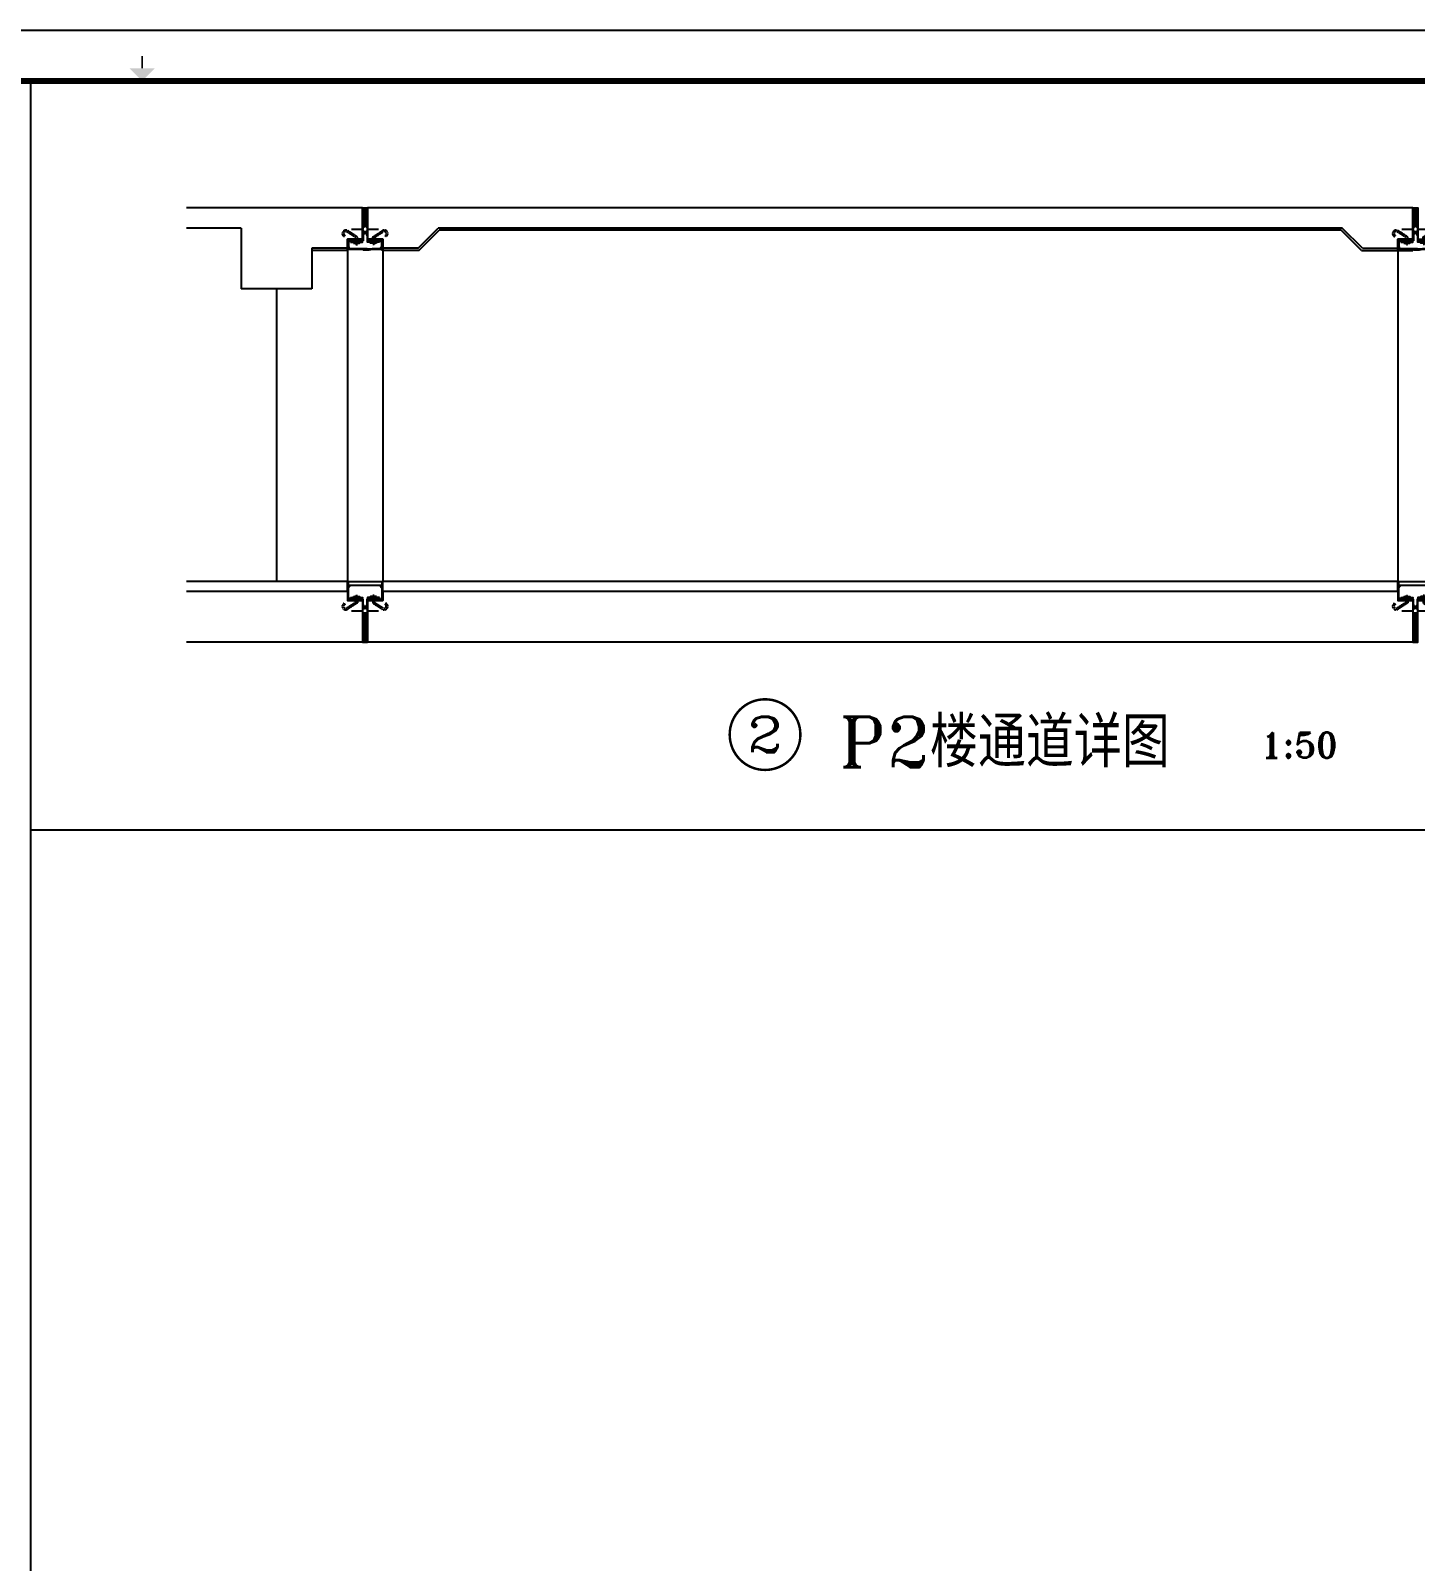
# Model space of a CAD drawing. Extents: x -1348811 to 123514, y -640545 to 749356.
# Drawn here: x -747933 to -734222, y 190025 to 205187 of the extents above; entities that cross this region are included whole.
import ezdxf
from ezdxf.enums import TextEntityAlignment as Align

# ---------------------------------------------------------------- set-up
doc = ezdxf.new("R2010")
doc.units = 0
doc.header["$LTSCALE"] = 10
doc.header["$MEASUREMENT"] = 0
doc.linetypes.add('DASH', pattern=[0.35, 0.25, -0.1])
doc.layers.get('0').update_dxf_attribs({"linetype": 'CONTINUOUS'})
for name, color, linetype in [('PUB_HATCH', 9, 'CONTINUOUS'), ('STAIR', 9, 'CONTINUOUS'), ('STAIRS', 9, 'CONTINUOUS'), ('TK', 7, 'CONTINUOUS'), ('wall', 8, 'CONTINUOUS'), ('图框', 7, 'CONTINUOUS')]:
    doc.layers.add(name, color=color, linetype=linetype)
doc.styles.add('COMP', font='complex', dxfattribs={"bigfont": 'hztxt'})
doc.styles.add('TKZ1', font='tjromant.shx', dxfattribs={"width": 0.7, "bigfont": 'tjhts.shx'})

# ---------------------------------------------------------------- blocks, each defined once
blk = doc.blocks.new('TJAD_TK_A1')
at = {"layer": '图框'}
blk.add_line((1341.38, 950.45), (500.38, 950.45), dxfattribs=at)
at = {"layer": '图框', "const_width": 0.3}
blk.add_lwpolyline([(920.88, 942.95), (920.88, 945.45)], dxfattribs=at)
at = {"layer": '图框', "const_width": 1.2}
blk.add_lwpolyline([(1331.38, 940.45), (525.38, 940.45), (525.38, 366.45), (1331.38, 366.45)], close=True, dxfattribs=at)
at = {"layer": '图框'}
blk.add_solid([(918.38, 942.95), (923.38, 942.95), (920.88, 940.45)], dxfattribs=at)
blk = doc.blocks.new('TJAD_图框_A1')
at = {"layer": '图框'}
blk.add_blockref('TJAD_TK_A1', (0, 0), dxfattribs=at)
blk = doc.blocks.new('011')
at = {"layer": 'STAIRS'}
for p, q in [((-227, 4), (-227, -4)), ((-187, 4), (-187, -4)), ((-81, 4), (-81, -4)), ((-40, 4), (-40, -4))]:
    blk.add_line(p, q, dxfattribs=at)
for points in [[(-268, 0), (-159, 0)], [(-109, 0), (0, 0)]]:
    blk.add_lwpolyline(points, dxfattribs=at)
blk.add_circle((-134, 0), 25, dxfattribs=at)
blk = doc.blocks.new('012')
at = {"layer": 'STAIRS'}
for points in [[(20, 0), (0, 0), (0, -20)], [(15, -5), (5, -5), (5, -15)]]:
    blk.add_lwpolyline(points, dxfattribs=at)
for centre in [(0, -15), (15, 0)]:
    blk.add_arc(centre, 5, 270, 0, dxfattribs=at)
blk = doc.blocks.new('003')
at = {"layer": 'PUB_HATCH'}
h = blk.add_hatch(dxfattribs=at)
h.set_pattern_fill('ANSI37', color=256, scale=100, style=0)
h.set_pattern_definition([(45, (987273.445, 75543.36), (-8.83883476, 8.83883476), []), (135, (987273.445, 75543.36), (-8.83883476, -8.83883476), [])])
h.paths.add_polyline_path([(25, -207), (-25, -207), (-25, -250, -1.000003), (25, -250)])
h.paths.add_polyline_path([(25, -250, -1.000003), (-25, -250), (-25, -560), (25, -560)])
at = {"layer": 'STAIRS'}
for p, q in [((-175, -60), (-175, 40)), ((175, -60), (175, 40)), ((-145, -130), (-25, -130)), ((-145, -140), (-145, -130)), ((-25, -140), (-145, -140)), ((-20, -187), (-20, -135)), ((20, -187), (20, -135)), ((145, -130), (25, -130)), ((25, -140), (145, -140)), ((145, -140), (145, -130))]:
    blk.add_line(p, q, dxfattribs=at)
at = {"layer": 'STAIRS', "color": 252, "linetype": 'DASH', "ltscale": 0.05}
for p, q in [((-91, -99), (-76, -99)), ((-91, -163), (-91, -99)), ((-76, -99), (-76, -171)), ((91, -99), (76, -99)), ((76, -99), (76, -171)), ((91, -163), (91, -99)), ((-208, -175), (-200, -188)), ((-93, -167), (-181, -223)), ((-79, -175), (-173, -236)), ((79, -175), (173, -236)), ((93, -167), (181, -223)), ((208, -175), (200, -188))]:
    blk.add_line(p, q, dxfattribs=at)
at = {"layer": 'STAIRS'}
for points in [[(-20, -140), (-145, -140, -0.414214), (-165, -120), (-165, 30, 0.414214), (-175, 40), (-175, -150), (-20, -150)], [(20, -150), (175, -150), (175, 40, 0.414214), (165, 30), (165, -120, -0.414214), (145, -140), (20, -140)]]:
    blk.add_lwpolyline(points, format="xyb", dxfattribs=at)
for points in [[(-165, 40), (165, 40), (165, 0), (-165, 0)], [(-145, -120), (-25, -120), (-25, -130), (-145, -130)], [(-115, -110), (-55, -110), (-55, -120), (-115, -120)], [(145, -120), (25, -120), (25, -130), (145, -130)], [(115, -110), (55, -110), (55, -120), (115, -120)], [(-25, -560), (25, -560), (25, -207), (-25, -207)]]:
    blk.add_lwpolyline(points, close=True, dxfattribs=at)
blk.add_lwpolyline([(-20, -150), (-25, -150), (-25, -560), (25, -560), (25, -150), (20, -150)], dxfattribs=at)
for centre, radius, start, end in [((-25, -135), 5, 0, 90), ((25, -135), 5, 90, 180), ((0, -187), 20, 180, 0.0003)]:
    blk.add_arc(centre, radius, start, end, dxfattribs=at)
at = {"layer": 'STAIRS', "color": 252, "linetype": 'DASH', "ltscale": 0.05}
for centre, radius, start, end in [((-191, -206), 34.8, 118.8779, 298.8781), ((-191, -206), 20, 118.8779, 298.8781), ((191, -206), 34.8, 241.1219, 61.1221), ((191, -206), 20, 241.1219, 61.1221)]:
    blk.add_arc(centre, radius, start, end, dxfattribs=at)
at = {"layer": 'STAIRS', "color": 252, "linetype": 'DASH'}
for centre, start, end in [((-96, -163), 302.4232, 0), ((-81, -171), 302.4232, 0), ((81, -171), 180, 237.5768), ((96, -163), 180, 237.5768)]:
    blk.add_arc(centre, 5, start, end, dxfattribs=at)
at = {"layer": 'PUB_HATCH'}
blk.add_blockref('012', (-165, 0), dxfattribs=at)
at = {"layer": 'PUB_HATCH', "xscale": -1}
blk.add_blockref('012', (165, 0), dxfattribs=at)
at = {"layer": 'STAIRS'}
blk.add_blockref('011', (134, -250), dxfattribs=at)
blk = doc.blocks.new('004')
at = {"layer": 'PUB_HATCH'}
h = blk.add_hatch(dxfattribs=at)
h.set_pattern_fill('ANSI37', color=256, scale=100, style=0)
h.set_pattern_definition([(45, (987298.445, 71803.36), (-8.83883476, 8.83883476), []), (135, (987298.445, 71803.36), (-8.83883476, -8.83883476), [])])
h.paths.add_polyline_path([(50, 0), (0, 0), (0, -210, -0.999997), (50, -210)])
h.paths.add_polyline_path([(50, -210, -0.999996), (0, -210), (0, -253), (50, -253)])
at = {"layer": 'STAIRS', "color": 252, "linetype": 'DASH', "ltscale": 0.05}
for p, q in [((-183, -285), (-175, -272)), ((-68, -293), (-156, -237)), ((-54, -285), (-148, -224)), ((-66, -297), (-66, -361)), ((-51, -361), (-51, -289)), ((101, -361), (101, -289)), ((104, -285), (198, -224)), ((116, -297), (116, -361)), ((118, -293), (206, -237)), ((233, -285), (225, -272)), ((-66, -361), (-51, -361)), ((116, -361), (101, -361))]:
    blk.add_line(p, q, dxfattribs=at)
at = {"layer": 'STAIRS'}
for p, q in [((5, -273), (5, -325)), ((45, -273), (45, -325)), ((-150, -400), (-150, -400)), ((-150, -400), (-150, -420)), ((0, -320), (-120, -320)), ((-120, -320), (-120, -330)), ((-120, -330), (0, -330)), ((50, -320), (170, -320)), ((170, -330), (50, -330)), ((170, -320), (170, -330)), ((200, -400), (200, -420)), ((200, -425), (200, -425))]:
    blk.add_line(p, q, dxfattribs=at)
blk.add_lwpolyline([(5, -310), (0, -310), (0, 0), (50, 0), (50, -310), (45, -310)], dxfattribs=at)
for points in [[(0, 0), (50, 0), (50, -253), (0, -253)], [(-140, -410), (45, -410), (45, -405), (-140, -405)], [(-120, -340), (0, -340), (0, -330), (-120, -330)], [(-90, -350), (-30, -350), (-30, -340), (-90, -340)], [(170, -340), (50, -340), (50, -330), (170, -330)], [(140, -350), (80, -350), (80, -340), (140, -340)]]:
    blk.add_lwpolyline(points, close=True, dxfattribs=at)
for points in [[(5, -320), (-120, -320, 0.414214), (-140, -340), (-140, -410, -0.414214), (-150, -420), (-150, -310), (5, -310)], [(67, -410), (5, -410), (5, -415), (67, -415, 0.040213), (67, -415), (98, -410, -0.040213), (98, -410), (190, -410), (190, -405), (98, -405, 0.040213), (97, -405), (67, -410)], [(45, -310), (200, -310), (200, -420, -0.414214), (190, -410), (190, -340, 0.414214), (170, -320), (45, -320)]]:
    blk.add_lwpolyline(points, format="xyb", dxfattribs=at)
at = {"layer": 'STAIRS', "color": 252, "linetype": 'DASH', "ltscale": 0.05}
for centre, radius, start, end in [((-166, -254), 34.8, 61.1219, 241.1221), ((-166, -254), 20, 61.1219, 241.1221), ((216, -254), 34.8, 298.8779, 118.8781), ((216, -254), 20, 298.8779, 118.8781)]:
    blk.add_arc(centre, radius, start, end, dxfattribs=at)
at = {"layer": 'STAIRS', "color": 252, "linetype": 'DASH'}
for centre, start, end in [((-71, -297), 0, 57.5768), ((-56, -289), 0, 57.5768), ((106, -289), 122.4232, 180), ((121, -297), 122.4232, 180)]:
    blk.add_arc(centre, 5, start, end, dxfattribs=at)
at = {"layer": 'STAIRS'}
for centre, radius, start, end in [((25, -273), 20, 359.9997, 180), ((0, -325), 5, 270, 0), ((50, -325), 5, 180, 270)]:
    blk.add_arc(centre, radius, start, end, dxfattribs=at)
at = {"layer": 'PUB_HATCH', "extrusion": (0, 0, -1), "zscale": -1, "rotation": 180}
blk.add_blockref('012', (140, -405), dxfattribs=at)
at = {"layer": 'PUB_HATCH', "rotation": 180}
blk.add_blockref('012', (190, -405), dxfattribs=at)
at = {"layer": 'STAIRS', "extrusion": (0, 0, -1), "zscale": -1, "rotation": 180}
blk.add_blockref('011', (-159, -210), dxfattribs=at)
blk = doc.blocks.new('_INDEX1')
at = {"const_width": 0.035}
blk.add_lwpolyline([(-0.5, 0, 1), (0.5, 0, 1)], format="xyb", close=True, dxfattribs=at)
at = {"style": 'COMP', "width": 2.333333}
blk.add_attdef('1', text='', height=0.5, dxfattribs=at).set_placement((-0.25, -0.25), (0.25, -0.25), align=Align.FIT)

msp = doc.modelspace()

# ---------------------------------------------------------------- linework, layer by layer
for p, q in [((-747933.1, 204687.1), (-747933.1, 175987.1)), ((-747933.1, 197271.8), (-730304.1, 197271.8))]:
    msp.add_line(p, q)
at = {"layer": 'STAIR'}
for q in [(-734955.4, 203210.7), (-734247.1, 203010.7)]:
    msp.add_line((-734755.4, 203010.7), q, dxfattribs=at)
at = {"layer": 'STAIRS'}
for p, q in [((-744088.8, 203010.7), (-743888.8, 203210.7)), ((-734955.4, 203210.7), (-743888.8, 203210.7)), ((-744797.1, 203030.7), (-744797.1, 199730.7)), ((-744447.1, 203030.7), (-744447.1, 199730.7)), ((-734397.1, 203030.7), (-734397.1, 199730.7)), ((-744797.1, 203010.7), (-745147.1, 203010.7)), ((-744088.8, 203010.7), (-744447.1, 203010.7)), ((-745497.1, 202630.7), (-745497.1, 199730.7)), ((-744797.1, 199730.7), (-746389.9, 199730.7)), ((-734397.1, 199730.7), (-744447.1, 199730.7))]:
    msp.add_line(p, q, dxfattribs=at)
at = {"layer": 'wall'}
for p, q in [((-744647.1, 203430.7), (-746389.9, 203430.7)), ((-744647.1, 203120.7), (-744647.1, 203430.7)), ((-734247.1, 203430.7), (-744597.1, 203430.7)), ((-744597.1, 203120.7), (-744597.1, 203430.7)), ((-743297.1, 203430.7), (-743297.1, 203430.7)), ((-734247.1, 203120.7), (-734247.1, 203430.7)), ((-745847.1, 203230.7), (-746389.9, 203230.7)), ((-745847.1, 203230.7), (-745847.1, 202630.7)), ((-744097.1, 203030.7), (-743897.1, 203230.7)), ((-734947.1, 203230.7), (-743897.1, 203230.7)), ((-734747.1, 203030.7), (-734947.1, 203230.7)), ((-745147.1, 203030.7), (-745147.1, 202630.7)), ((-744797.1, 203030.7), (-745147.1, 203030.7)), ((-744647.1, 203120.7), (-744797.1, 203120.7)), ((-744797.1, 203030.7), (-744797.1, 203120.7)), ((-744447.1, 203120.7), (-744597.1, 203120.7)), ((-744447.1, 203030.7), (-744447.1, 203120.7)), ((-744097.1, 203030.7), (-744447.1, 203030.7)), ((-734747.1, 203030.7), (-734397.1, 203030.7)), ((-734247.1, 203120.7), (-734397.1, 203120.7)), ((-734397.1, 203030.7), (-734397.1, 203120.7)), ((-745147.1, 202630.7), (-745847.1, 202630.7)), ((-744797.1, 199630.7), (-746389.9, 199630.7)), ((-744797.1, 199630.7), (-744797.1, 199540.7)), ((-744647.1, 199540.7), (-744797.1, 199540.7)), ((-744647.1, 199540.7), (-744647.1, 199130.7)), ((-744447.1, 199540.7), (-744597.1, 199540.7)), ((-744597.1, 199540.7), (-744597.1, 199130.7)), ((-734397.1, 199630.7), (-744447.1, 199630.7)), ((-744447.1, 199630.7), (-744447.1, 199540.7)), ((-734397.1, 199630.7), (-734397.1, 199540.7)), ((-734247.1, 199540.7), (-734397.1, 199540.7)), ((-734247.1, 199540.7), (-734247.1, 199130.7)), ((-744647.1, 199130.7), (-746389.9, 199130.7)), ((-734247.1, 199130.7), (-744597.1, 199130.7))]:
    msp.add_line(p, q, dxfattribs=at)

# ---------------------------------------------------------------- block references
for name, p in [('004', (-744647.1, 203430.7)), ('004', (-734247.1, 203430.7)), ('003', (-744622.1, 199690.7)), ('003', (-734222.1, 199690.7))]:
    msp.add_blockref(name, p)
at = {"layer": 'STAIR', "xscale": 50, "yscale": 50, "zscale": 50}
msp.add_blockref('TJAD_图框_A1', (-792873.1, 157664.6), dxfattribs=at)
at = {"layer": 'TK'}
ref = msp.add_blockref('_INDEX1', (-740661.4, 198213.8), dxfattribs=dict(at, xscale=700, yscale=700, zscale=700))
ref.add_attrib('1', '2', dxfattribs={"layer": '0', "height": 350, "style": 'COMP', "width": 1.5}).set_placement((-740836.4, 198038.8), (-740486.4, 198038.8), align=Align.FIT)

# ---------------------------------------------------------------- texts
at = {"layer": 'TK', "style": 'TKZ1'}
for s, height, p in [('P2楼通道详图', 500, (-738291.1, 198167.7)), ('1:50', 250, (-735372.1, 198110.1))]:
    msp.add_text(s, height=height, dxfattribs=at).set_placement(p, align=Align.MIDDLE)

doc.saveas('drawing.dxf')
